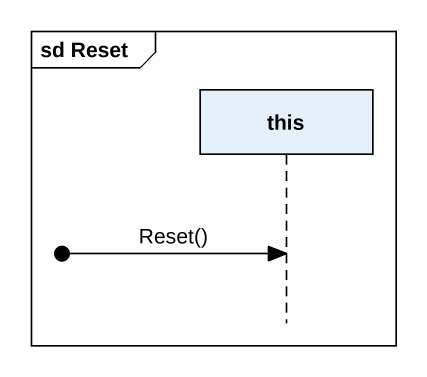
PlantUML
@startuml
mainframe sd Reset
hide footbox
participant this

[o-> this : Reset()
@enduml
